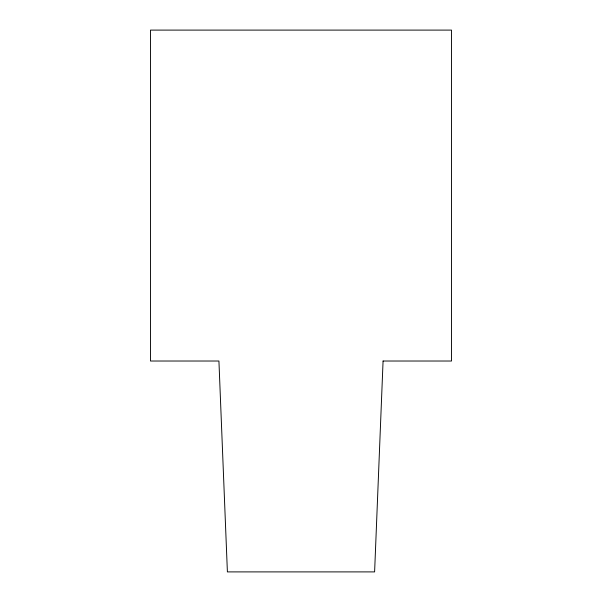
<?xml version="1.0" encoding="UTF-8"?>
<svg xmlns="http://www.w3.org/2000/svg" width="602" height="602" viewBox="0 0 602 602"><rect width="100%" height="100%" fill="white"/><g stroke="black" fill="none" stroke-linecap="round" stroke-linejoin="round"><path stroke-width="0.9" d="M383.075 361.019L374.61 571.9L227.39 571.9L218.925 361.019L150.492 361.019L150.492 30.1L451.508 30.1L451.508 361.019L383.075 361.019"/></g></svg>
